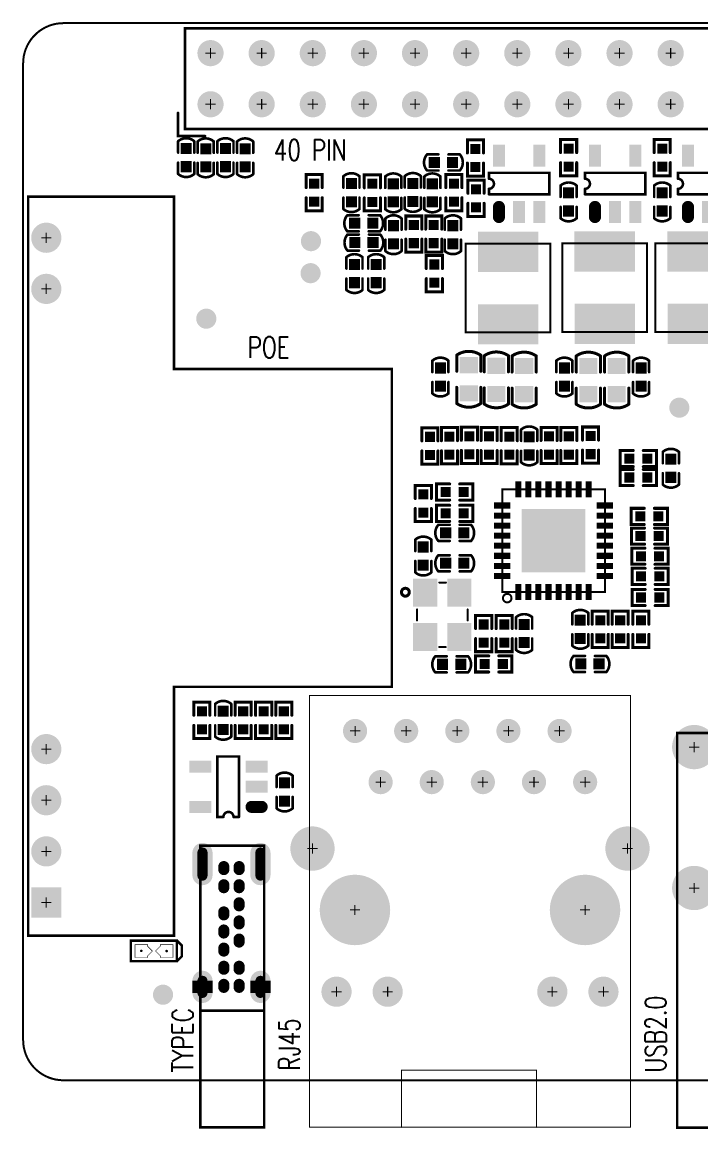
# Model space of a CAD drawing. Extents: x 2.2 to 67.3, y 0.6 to 55.6.
# Drawn here: x 2.2 to 35.9, y 0.6 to 55.6 of the extents above; entities that cross this region are included whole.
import ezdxf

# ---------------------------------------------------------------- set-up
doc = ezdxf.new("R2010")
doc.units = 0
doc.linetypes.add('TRMIDX_0', pattern=[2, 1, 1])
doc.linetypes.add('TRMIDX_1', pattern=[2, 1, 1])
for name, color, linetype in [('BOARD_OUTLINE_00', 254, 'CONTINUOUS'), ('DRIL_NPLTE_THRU_01', 3, 'CONTINUOUS'), ('DRIL_PLTE_THRU_01', 3, 'CONTINUOUS'), ('DRIL_SYMBOL', 254, 'CONTINUOUS'), ('PADS_INNER', 96, 'CONTINUOUS'), ('PADS_TOP', 96, 'CONTINUOUS'), ('PART_TOP_2DLINE_01', 255, 'CONTINUOUS'), ('PART_TOP_2DLINE_126', 255, 'CONTINUOUS'), ('PART_TOP_COPPER_01', 255, 'CONTINUOUS'), ('TEXT_126', 255, 'CONTINUOUS')]:
    doc.layers.add(name, color=color, linetype=linetype)
doc.styles.add('W0$15', font='simplex', dxfattribs={"width": 0.75})

# ---------------------------------------------------------------- blocks, each defined once
blk = doc.blocks.new('SMOOTH_0$1')
at = {"const_width": 0.05}
blk.add_lwpolyline([(-0.025, 0, 1), (0.025, 0, 1)], format="xyb", close=True, dxfattribs=at)
blk = doc.blocks.new('BOARD_32')
at = {"layer": 'BOARD_OUTLINE_00', "const_width": 0.1}
blk.add_lwpolyline([(0, -2, -0.414214), (2, 0), (63.01, 0, -0.414214), (65.01, -2), (65.01, -50.51, -0.414214), (63.01, -52.51), (2, -52.51, -0.414214), (0, -50.51)], format="xyb", close=True, dxfattribs=at)
at = {"layer": 'BOARD_OUTLINE_00'}
for p in [(2, 0), (0, -2)]:
    blk.add_blockref('SMOOTH_0$1', p, dxfattribs=at)
blk = doc.blocks.new('SMOOTH_0$130048')
at = {"const_width": 0.065024}
blk.add_lwpolyline([(-0.032512, 0, 1), (0.032512, 0, 1)], format="xyb", close=True, dxfattribs=at)
blk = doc.blocks.new('PART_BODY_TOP_8')
at = {"layer": 'PART_TOP_2DLINE_126', "const_width": 0.13}
for points in [[(-0.25, 0.4), (-0.813, 0.4, 0.377869), (-0.813, -0.4), (-0.25, -0.4)], [(0.25, -0.4), (0.813, -0.4, 0.377869), (0.813, 0.4), (0.25, 0.4)]]:
    blk.add_lwpolyline(points, format="xyb", dxfattribs=at)
at = {"layer": 'PART_TOP_2DLINE_126'}
for p in [(-0.813, 0.4), (-0.25, 0.4), (0.25, 0.4), (0.813, 0.4), (-0.813, -0.4), (-0.25, -0.4), (0.25, -0.4), (0.813, -0.4)]:
    blk.add_blockref('SMOOTH_0$130048', p, dxfattribs=at)
blk = doc.blocks.new('DRIL_HOLE_0')
blk.add_lwpolyline([(0, 0, 1), (0, 0, 1)], format="xyb", close=True)
blk = doc.blocks.new('PAD_0')
blk.add_lwpolyline([(0, 0, 1), (0, 0, 1)], format="xyb", close=True)
blk = doc.blocks.new('PAD_5')
at = {"const_width": 0.55}
blk.add_lwpolyline([(-0.275, 0), (0.275, 0)], dxfattribs=at)
blk = doc.blocks.new('STK_TOP_24')
at = {"layer": 'DRIL_PLTE_THRU_01'}
blk.add_blockref('DRIL_HOLE_0', (0, 0), dxfattribs=at)
at = {"layer": 'PADS_INNER'}
blk.add_blockref('PAD_0', (0, 0), dxfattribs=at)
at = {"layer": 'PADS_TOP', "rotation": 90}
blk.add_blockref('PAD_5', (0, 0), dxfattribs=at)
blk = doc.blocks.new('SYM_TOP_6')
for name, p in [('STK_TOP_24', (-0.450088, 0)), ('STK_TOP_24', (0.450088, 0)), ('PART_BODY_TOP_8', (0, 0))]:
    blk.add_blockref(name, p)
blk = doc.blocks.new('PART_TOP_4')
blk.add_blockref('SYM_TOP_6', (0, 0))
blk = doc.blocks.new('PART_TOP_5')
blk.add_blockref('SYM_TOP_6', (0, 0))
blk = doc.blocks.new('PART_TOP_6')
blk.add_blockref('SYM_TOP_6', (0, 0))
blk = doc.blocks.new('PART_TOP_8')
blk.add_blockref('SYM_TOP_6', (0, 0))
blk = doc.blocks.new('PART_TOP_14')
blk.add_blockref('SYM_TOP_6', (0, 0))
blk = doc.blocks.new('PART_TOP_15')
blk.add_blockref('SYM_TOP_6', (0, 0))
blk = doc.blocks.new('PART_TOP_19')
blk.add_blockref('SYM_TOP_6', (0, 0))
blk = doc.blocks.new('PART_TOP_22')
blk.add_blockref('SYM_TOP_6', (0, 0))
blk = doc.blocks.new('PART_TOP_23')
blk.add_blockref('SYM_TOP_6', (0, 0))
blk = doc.blocks.new('PART_TOP_24')
blk.add_blockref('SYM_TOP_6', (0, 0))
blk = doc.blocks.new('PART_TOP_26')
blk.add_blockref('SYM_TOP_6', (0, 0))
blk = doc.blocks.new('PART_TOP_27')
blk.add_blockref('SYM_TOP_6', (0, 0))
blk = doc.blocks.new('PART_TOP_29')
blk.add_blockref('SYM_TOP_6', (0, 0))
blk = doc.blocks.new('PART_TOP_30')
blk.add_blockref('SYM_TOP_6', (0, 0))
blk = doc.blocks.new('PART_TOP_35')
blk.add_blockref('SYM_TOP_6', (0, 0))
blk = doc.blocks.new('PART_TOP_36')
blk.add_blockref('SYM_TOP_6', (0, 0))
blk = doc.blocks.new('PART_TOP_37')
blk.add_blockref('SYM_TOP_6', (0, 0))
blk = doc.blocks.new('PART_TOP_52')
blk.add_blockref('SYM_TOP_6', (0, 0))
blk = doc.blocks.new('PART_TOP_66')
blk.add_blockref('SYM_TOP_6', (0, 0))
blk = doc.blocks.new('PART_TOP_67')
blk.add_blockref('SYM_TOP_6', (0, 0))
blk = doc.blocks.new('PART_TOP_70')
blk.add_blockref('SYM_TOP_6', (0, 0))
blk = doc.blocks.new('PART_TOP_71')
blk.add_blockref('SYM_TOP_6', (0, 0))
blk = doc.blocks.new('PART_TOP_79')
blk.add_blockref('SYM_TOP_6', (0, 0))
blk = doc.blocks.new('PART_TOP_80')
blk.add_blockref('SYM_TOP_6', (0, 0))
blk = doc.blocks.new('PART_TOP_81')
blk.add_blockref('SYM_TOP_6', (0, 0))
blk = doc.blocks.new('PART_TOP_82')
blk.add_blockref('SYM_TOP_6', (0, 0))
blk = doc.blocks.new('PART_TOP_90')
blk.add_blockref('SYM_TOP_6', (0, 0))
blk = doc.blocks.new('PART_TOP_102')
blk.add_blockref('SYM_TOP_6', (0, 0))
blk = doc.blocks.new('SMOOTH_0$150114')
at = {"const_width": 0.075057}
blk.add_lwpolyline([(-0.037528, 0, 1), (0.037528, 0, 1)], format="xyb", close=True, dxfattribs=at)
blk = doc.blocks.new('PART_BODY_TOP_5')
at = {"layer": 'PART_TOP_2DLINE_126', "const_width": 0.15}
for points in [[(-0.4, 0.6), (-1.2, 0.6, 0.311944), (-1.2, -0.6), (-0.4, -0.6)], [(0.4, -0.6), (1.2, -0.6, 0.311944), (1.2, 0.6), (0.4, 0.6)]]:
    blk.add_lwpolyline(points, format="xyb", dxfattribs=at)
at = {"layer": 'PART_TOP_2DLINE_126'}
for p in [(-1.2, 0.6), (-0.4, 0.6), (0.4, 0.6), (1.2, 0.6), (-1.2, -0.6), (-0.4, -0.6), (0.4, -0.6), (1.2, -0.6)]:
    blk.add_blockref('SMOOTH_0$150114', p, dxfattribs=at)
blk = doc.blocks.new('PAD_6')
at = {"const_width": 0.8001}
blk.add_lwpolyline([(-0.449948, 0), (0.449948, 0)], dxfattribs=at)
blk = doc.blocks.new('STK_TOP_16')
at = {"layer": 'DRIL_PLTE_THRU_01'}
blk.add_blockref('DRIL_HOLE_0', (0, 0), dxfattribs=at)
at = {"layer": 'PADS_INNER'}
blk.add_blockref('PAD_0', (0, 0), dxfattribs=at)
at = {"layer": 'PADS_TOP', "rotation": 90}
blk.add_blockref('PAD_6', (0, 0), dxfattribs=at)
blk = doc.blocks.new('SYM_TOP_5')
for name, p in [('PART_BODY_TOP_5', (0, 0)), ('STK_TOP_16', (-0.700024, 0)), ('STK_TOP_16', (0.700024, 0))]:
    blk.add_blockref(name, p)
blk = doc.blocks.new('PART_TOP_112')
blk.add_blockref('SYM_TOP_5', (0, 0))
blk = doc.blocks.new('PART_TOP_113')
blk.add_blockref('SYM_TOP_5', (0, 0))
blk = doc.blocks.new('PART_TOP_119')
blk.add_blockref('SYM_TOP_5', (0, 0))
blk = doc.blocks.new('PART_TOP_120')
blk.add_blockref('SYM_TOP_5', (0, 0))
blk = doc.blocks.new('PART_TOP_121')
blk.add_blockref('SYM_TOP_5', (0, 0))
blk = doc.blocks.new('SMOOTH_0$100076')
at = {"const_width": 0.05}
blk.add_lwpolyline([(-0.025, 0, 1), (0.025, 0, 1)], format="xyb", close=True, dxfattribs=at)
blk = doc.blocks.new('PART_BODY_TOP_9')
at = {"layer": 'PART_TOP_2DLINE_01', "const_width": 0.1}
for points in [[(0.279, 1.263), (-0.266, 1.263)], [(-1.6, -0.142), (-1.6, 0.182)], [(1.6, 0.171), (1.6, -0.147)], [(0.279, -1.25), (-0.266, -1.25)]]:
    blk.add_lwpolyline(points, dxfattribs=at)
at = {"layer": 'PART_TOP_2DLINE_01', "const_width": 0.15}
blk.add_lwpolyline([(-1.317, -1.83, 1), (-0.928, -1.83, 1)], format="xyb", close=True, dxfattribs=at)
at = {"layer": 'PART_TOP_2DLINE_01'}
for p in [(-0.266, 1.263), (0.279, 1.263), (-1.6, 0.182), (1.6, 0.171), (-1.6, -0.142), (1.6, -0.147), (-0.266, -1.25), (0.279, -1.25)]:
    blk.add_blockref('SMOOTH_0$100076', p, dxfattribs=at)
blk = doc.blocks.new('PAD_8')
at = {"const_width": 1.199896}
blk.add_lwpolyline([(-0.700024, 0), (0.700024, 0)], dxfattribs=at)
blk = doc.blocks.new('STK_TOP_42')
at = {"layer": 'DRIL_PLTE_THRU_01'}
blk.add_blockref('DRIL_HOLE_0', (0, 0), dxfattribs=at)
at = {"layer": 'PADS_INNER'}
blk.add_blockref('PAD_0', (0, 0), dxfattribs=at)
at = {"layer": 'PADS_TOP'}
blk.add_blockref('PAD_8', (0, 0), dxfattribs=at)
blk = doc.blocks.new('SYM_TOP_9')
for name, p in [('STK_TOP_42', (-1.100074, 0.849884)), ('PART_BODY_TOP_9', (0, 0)), ('STK_TOP_42', (1.100074, 0.849884)), ('STK_TOP_42', (-1.100074, -0.849884)), ('STK_TOP_42', (1.100074, -0.849884))]:
    blk.add_blockref(name, p)
blk = doc.blocks.new('PART_TOP_142')
blk.add_blockref('SYM_TOP_9', (0, 0))
blk = doc.blocks.new('SMOOTH_0$0254')
at = {"const_width": 0.0127}
blk.add_lwpolyline([(-0.00635, 0, 1), (0.00635, 0, 1)], format="xyb", close=True, dxfattribs=at)
blk = doc.blocks.new('SMOOTH_0$127')
at = {"const_width": 0.0635}
blk.add_lwpolyline([(-0.03175, 0, 1), (0.03175, 0, 1)], format="xyb", close=True, dxfattribs=at)
blk = doc.blocks.new('PART_BODY_TOP_12')
at = {"layer": 'PART_TOP_2DLINE_01', "const_width": 0.127}
blk.add_lwpolyline([(-1.145, -0.507), (-1.385, -0.267), (-1.385, 0.263), (-1.145, 0.503)], dxfattribs=at)
blk.add_lwpolyline([(1.148, -0.515), (1.148, 0.501), (-1.138, 0.501), (-1.138, -0.515)], close=True, dxfattribs=at)
at = {"layer": 'PART_TOP_COPPER_01', "linetype": 'TRMIDX_0', "const_width": 0.0254}
blk.add_lwpolyline([(-0.946, 0.318), (-0.312, 0.318), (-0.312, 0.231), (-0.081, 0), (-0.312, -0.231), (-0.312, -0.318), (-0.946, -0.318)], close=True, dxfattribs=at)
at = {"layer": 'PART_TOP_COPPER_01', "linetype": 'TRMIDX_1', "const_width": 0.0254}
blk.add_lwpolyline([(0.946, -0.318), (0.312, -0.318), (0.312, -0.231), (0.081, 0), (0.312, 0.231), (0.312, 0.318), (0.946, 0.318)], close=True, dxfattribs=at)
at = {"layer": 'PART_TOP_2DLINE_01'}
for p in [(-1.145, 0.503), (-1.138, 0.501), (1.148, 0.501), (-1.385, 0.263), (-1.385, -0.267), (-1.145, -0.507), (-1.138, -0.515), (1.148, -0.515)]:
    blk.add_blockref('SMOOTH_0$127', p, dxfattribs=at)
at = {"layer": 'PART_TOP_COPPER_01'}
for p in [(-0.946, 0.318), (-0.312, 0.318), (-0.312, 0.231), (-0.081, 0), (0.081, 0), (0.312, 0.318), (0.312, 0.231), (0.946, 0.318), (-0.946, -0.318), (-0.312, -0.231), (-0.312, -0.318), (0.312, -0.231), (0.312, -0.318), (0.946, -0.318)]:
    blk.add_blockref('SMOOTH_0$0254', p, dxfattribs=at)
blk = doc.blocks.new('PAD_9')
at = {"const_width": 0.0635}
blk.add_lwpolyline([(0, -0.03175, 1), (0, 0.03175, 1)], format="xyb", close=True, dxfattribs=at)
blk = doc.blocks.new('STK_TOP_45')
at = {"layer": 'DRIL_PLTE_THRU_01'}
blk.add_blockref('DRIL_HOLE_0', (0, 0), dxfattribs=at)
at = {"layer": 'PADS_INNER'}
blk.add_blockref('PAD_0', (0, 0), dxfattribs=at)
at = {"layer": 'PADS_TOP'}
blk.add_blockref('PAD_9', (0, 0), dxfattribs=at)
blk = doc.blocks.new('SYM_TOP_12')
for name, p in [('PART_BODY_TOP_12', (0, 0)), ('STK_TOP_45', (-0.62992, 0)), ('STK_TOP_45', (0.62992, -0.007112))]:
    blk.add_blockref(name, p)
blk = doc.blocks.new('PART_TOP_156')
blk.add_blockref('SYM_TOP_12', (0, 0))
blk = doc.blocks.new('PART_BODY_TOP_23')
at = {"layer": 'PART_TOP_2DLINE_01', "const_width": 0.1}
blk.add_lwpolyline([(-2.2, 2.1), (2.2, 2.1), (2.2, -2.1), (-2.2, -2.1)], close=True, dxfattribs=at)
at = {"layer": 'PART_TOP_2DLINE_01'}
for p in [(-2.2, 2.1), (2.2, 2.1), (-2.2, -2.1), (2.2, -2.1)]:
    blk.add_blockref('SMOOTH_0$1', p, dxfattribs=at)
blk = doc.blocks.new('PAD_11')
at = {"const_width": 2}
blk.add_lwpolyline([(-1.5, 0), (1.5, 0)], dxfattribs=at)
blk = doc.blocks.new('STK_TOP_94')
at = {"layer": 'DRIL_NPLTE_THRU_01'}
blk.add_blockref('DRIL_HOLE_0', (0, 0), dxfattribs=at)
at = {"layer": 'PADS_INNER'}
blk.add_blockref('PAD_0', (0, 0), dxfattribs=at)
at = {"layer": 'PADS_TOP', "rotation": 90}
blk.add_blockref('PAD_11', (0, 0), dxfattribs=at)
blk = doc.blocks.new('SYM_TOP_23')
for name, p in [('STK_TOP_94', (-1.8, 0)), ('STK_TOP_94', (1.8, 0.01)), ('PART_BODY_TOP_23', (0, 0))]:
    blk.add_blockref(name, p)
blk = doc.blocks.new('PART_TOP_169')
blk.add_blockref('SYM_TOP_23', (0, 0))
blk = doc.blocks.new('PART_TOP_170')
blk.add_blockref('SYM_TOP_23', (0, 0))
blk = doc.blocks.new('PART_TOP_172')
blk.add_blockref('SYM_TOP_23', (0, 0))
blk = doc.blocks.new('PAD_12')
at = {"const_width": 0.5}
blk.add_lwpolyline([(0, -0.25, 1), (0, 0.25, 1)], format="xyb", close=True, dxfattribs=at)
blk = doc.blocks.new('STK_TOP_123')
at = {"layer": 'DRIL_NPLTE_THRU_01'}
blk.add_blockref('DRIL_HOLE_0', (0, 0), dxfattribs=at)
at = {"layer": 'PADS_INNER'}
blk.add_blockref('PAD_0', (0, 0), dxfattribs=at)
at = {"layer": 'PADS_TOP'}
blk.add_blockref('PAD_12', (0, 0), dxfattribs=at)
blk = doc.blocks.new('SYM_TOP_27')
blk.add_blockref('STK_TOP_123', (0, 0))
blk = doc.blocks.new('PART_TOP_173')
blk.add_blockref('SYM_TOP_27', (0, 0))
blk = doc.blocks.new('PART_TOP_175')
blk.add_blockref('SYM_TOP_27', (0, 0))
blk = doc.blocks.new('PART_BODY_TOP_7')
at = {"layer": 'PART_TOP_2DLINE_126', "const_width": 0.15}
for points in [[(-0.25, 0.4), (-0.9, 0.4), (-0.9, -0.4), (-0.25, -0.4)], [(0.25, 0.4), (0.9, 0.4), (0.9, -0.4), (0.25, -0.4)]]:
    blk.add_lwpolyline(points, dxfattribs=at)
at = {"layer": 'PART_TOP_2DLINE_126'}
for p in [(-0.9, 0.4), (-0.25, 0.4), (0.25, 0.4), (0.9, 0.4), (-0.9, -0.4), (-0.25, -0.4), (0.25, -0.4), (0.9, -0.4)]:
    blk.add_blockref('SMOOTH_0$150114', p, dxfattribs=at)
blk = doc.blocks.new('PAD_17')
at = {"const_width": 0.5001}
blk.add_lwpolyline([(-0.25005, 0), (0.25005, 0)], dxfattribs=at)
blk = doc.blocks.new('STK_TOP_26')
at = {"layer": 'DRIL_PLTE_THRU_01'}
blk.add_blockref('DRIL_HOLE_0', (0, 0), dxfattribs=at)
at = {"layer": 'PADS_INNER'}
blk.add_blockref('PAD_0', (0, 0), dxfattribs=at)
at = {"layer": 'PADS_TOP', "rotation": 90}
blk.add_blockref('PAD_17', (0, 0), dxfattribs=at)
blk = doc.blocks.new('SYM_TOP_4')
for name, p in [('PART_BODY_TOP_7', (0, 0)), ('STK_TOP_26', (-0.450088, 0)), ('STK_TOP_26', (0.450088, 0))]:
    blk.add_blockref(name, p)
blk = doc.blocks.new('PART_TOP_183')
blk.add_blockref('SYM_TOP_4', (0, 0))
blk = doc.blocks.new('PART_TOP_184')
blk.add_blockref('SYM_TOP_4', (0, 0))
blk = doc.blocks.new('PART_TOP_185')
blk.add_blockref('SYM_TOP_4', (0, 0))
blk = doc.blocks.new('PART_TOP_186')
blk.add_blockref('SYM_TOP_4', (0, 0))
blk = doc.blocks.new('PART_TOP_206')
blk.add_blockref('SYM_TOP_4', (0, 0))
blk = doc.blocks.new('PART_TOP_207')
blk.add_blockref('SYM_TOP_4', (0, 0))
blk = doc.blocks.new('PART_TOP_211')
blk.add_blockref('SYM_TOP_4', (0, 0))
blk = doc.blocks.new('PART_TOP_213')
blk.add_blockref('SYM_TOP_4', (0, 0))
blk = doc.blocks.new('PART_TOP_226')
blk.add_blockref('SYM_TOP_4', (0, 0))
blk = doc.blocks.new('PART_TOP_227')
blk.add_blockref('SYM_TOP_4', (0, 0))
blk = doc.blocks.new('PART_TOP_228')
blk.add_blockref('SYM_TOP_4', (0, 0))
blk = doc.blocks.new('PART_TOP_229')
blk.add_blockref('SYM_TOP_4', (0, 0))
blk = doc.blocks.new('PART_TOP_231')
blk.add_blockref('SYM_TOP_4', (0, 0))
blk = doc.blocks.new('PART_TOP_232')
blk.add_blockref('SYM_TOP_4', (0, 0))
blk = doc.blocks.new('PART_TOP_233')
blk.add_blockref('SYM_TOP_4', (0, 0))
blk = doc.blocks.new('PART_TOP_238')
blk.add_blockref('SYM_TOP_4', (0, 0))
blk = doc.blocks.new('PART_TOP_239')
blk.add_blockref('SYM_TOP_4', (0, 0))
blk = doc.blocks.new('PART_TOP_270')
blk.add_blockref('SYM_TOP_4', (0, 0))
blk = doc.blocks.new('PART_TOP_271')
blk.add_blockref('SYM_TOP_4', (0, 0))
blk = doc.blocks.new('PART_TOP_272')
blk.add_blockref('SYM_TOP_4', (0, 0))
blk = doc.blocks.new('PART_TOP_273')
blk.add_blockref('SYM_TOP_4', (0, 0))
blk = doc.blocks.new('PART_TOP_274')
blk.add_blockref('SYM_TOP_4', (0, 0))
blk = doc.blocks.new('PART_TOP_275')
blk.add_blockref('SYM_TOP_4', (0, 0))
blk = doc.blocks.new('PART_TOP_276')
blk.add_blockref('SYM_TOP_4', (0, 0))
blk = doc.blocks.new('PART_TOP_277')
blk.add_blockref('SYM_TOP_4', (0, 0))
blk = doc.blocks.new('PART_TOP_278')
blk.add_blockref('SYM_TOP_4', (0, 0))
blk = doc.blocks.new('PART_TOP_279')
blk.add_blockref('SYM_TOP_4', (0, 0))
blk = doc.blocks.new('PART_TOP_280')
blk.add_blockref('SYM_TOP_4', (0, 0))
blk = doc.blocks.new('PART_TOP_281')
blk.add_blockref('SYM_TOP_4', (0, 0))
blk = doc.blocks.new('PART_TOP_282')
blk.add_blockref('SYM_TOP_4', (0, 0))
blk = doc.blocks.new('PART_TOP_283')
blk.add_blockref('SYM_TOP_4', (0, 0))
blk = doc.blocks.new('PART_TOP_284')
blk.add_blockref('SYM_TOP_4', (0, 0))
blk = doc.blocks.new('PART_TOP_285')
blk.add_blockref('SYM_TOP_4', (0, 0))
blk = doc.blocks.new('PART_TOP_290')
blk.add_blockref('SYM_TOP_4', (0, 0))
blk = doc.blocks.new('PART_TOP_291')
blk.add_blockref('SYM_TOP_4', (0, 0))
blk = doc.blocks.new('PART_TOP_292')
blk.add_blockref('SYM_TOP_4', (0, 0))
blk = doc.blocks.new('PART_TOP_293')
blk.add_blockref('SYM_TOP_4', (0, 0))
blk = doc.blocks.new('PART_BODY_TOP_18')
at = {"layer": 'PART_TOP_2DLINE_01', "const_width": 0.127}
blk.add_lwpolyline([(-1.646, 0.9), (-1.646, -6.35), (10.714, -6.35), (10.714, -17.168), (26.503, -17.168), (26.503, -6.35), (35.057, -6.35), (35.057, 0.9)], close=True, dxfattribs=at)
at = {"layer": 'PART_TOP_2DLINE_01'}
for p in [(-1.646, 0.9), (35.057, 0.9), (-1.646, -6.35), (10.714, -6.35), (26.503, -6.35), (35.057, -6.35), (10.714, -17.168), (26.503, -17.168)]:
    blk.add_blockref('SMOOTH_0$127', p, dxfattribs=at)
blk = doc.blocks.new('DRIL_SYMBOL_1')
at = {"layer": 'DRIL_SYMBOL', "const_width": 0.0508}
for points in [[(-0.254, 0), (0.254, 0)], [(0, -0.254), (0, 0.254)]]:
    blk.add_lwpolyline(points, dxfattribs=at)
blk = doc.blocks.new('DRIL_HOLE_1')
at = {"const_width": 0.5}
blk.add_lwpolyline([(-0.25, 0, 1), (0.25, 0, 1)], format="xyb", close=True, dxfattribs=at)
blk.add_blockref('DRIL_SYMBOL_1', (0, 0))
blk = doc.blocks.new('PAD_18')
at = {"const_width": 0.75}
blk.add_lwpolyline([(0, -0.375, 1), (0, 0.375, 1)], format="xyb", close=True, dxfattribs=at)
blk = doc.blocks.new('PAD_19')
at = {"const_width": 1.5}
blk.add_lwpolyline([(-0.75, 0), (0.75, 0)], dxfattribs=at)
blk = doc.blocks.new('STK_TOP_80')
at = {"layer": 'DRIL_PLTE_THRU_01'}
blk.add_blockref('DRIL_HOLE_1', (0, 0), dxfattribs=at)
at = {"layer": 'PADS_INNER'}
blk.add_blockref('PAD_18', (0, 0), dxfattribs=at)
at = {"layer": 'PADS_TOP'}
blk.add_blockref('PAD_19', (0, 0), dxfattribs=at)
blk = doc.blocks.new('STK_TOP_79')
at = {"layer": 'DRIL_PLTE_THRU_01'}
blk.add_blockref('DRIL_HOLE_1', (0, 0), dxfattribs=at)
at = {"layer": 'PADS_INNER'}
blk.add_blockref('PAD_18', (0, 0), dxfattribs=at)
at = {"layer": 'PADS_TOP'}
blk.add_blockref('PAD_18', (0, 0), dxfattribs=at)
blk = doc.blocks.new('SYM_TOP_18')
for name, p in [('PART_BODY_TOP_18', (0, 0)), ('STK_TOP_80', (0, 0)), ('STK_TOP_79', (2.54, 0)), ('STK_TOP_79', (5.08, 0)), ('STK_TOP_79', (7.62, 0)), ('STK_TOP_79', (30.48, 0)), ('STK_TOP_79', (33.02, 0))]:
    blk.add_blockref(name, p)
blk = doc.blocks.new('PART_TOP_295')
blk.add_blockref('SYM_TOP_18', (0, 0))
blk = doc.blocks.new('PART_BODY_TOP_15')
at = {"layer": 'PART_TOP_2DLINE_01', "const_width": 0.127}
blk.add_lwpolyline([(0.25, -1.5, 1), (-0.25, -1.5), (-0.547, -1.5), (-0.547, 1.5), (0.521, 1.5), (0.521, -1.5)], format="xyb", dxfattribs=at)
blk.add_lwpolyline([(0.25, -1.5), (0.521, -1.5)], dxfattribs=at)
at = {"layer": 'PART_TOP_2DLINE_01'}
for p in [(-0.547, 1.5), (0.521, 1.5), (-0.547, -1.5), (-0.25, -1.5), (0.25, -1.5), (0.25, -1.5), (0.521, -1.5), (0.521, -1.5)]:
    blk.add_blockref('SMOOTH_0$127', p, dxfattribs=at)
blk = doc.blocks.new('PAD_20')
at = {"const_width": 0.3}
blk.add_lwpolyline([(-0.25, -0.15), (0.25, -0.15, 1), (0.25, 0.15), (-0.25, 0.15, 1)], format="xyb", close=True, dxfattribs=at)
blk = doc.blocks.new('STK_TOP_55')
at = {"layer": 'DRIL_PLTE_THRU_01'}
blk.add_blockref('DRIL_HOLE_0', (0, 0), dxfattribs=at)
at = {"layer": 'PADS_INNER'}
blk.add_blockref('PAD_0', (0, 0), dxfattribs=at)
at = {"layer": 'PADS_TOP'}
blk.add_blockref('PAD_20', (0, 0), dxfattribs=at)
blk = doc.blocks.new('PAD_21')
at = {"const_width": 0.6}
blk.add_lwpolyline([(-0.55, 0), (0.55, 0)], dxfattribs=at)
blk = doc.blocks.new('STK_TOP_54')
at = {"layer": 'DRIL_PLTE_THRU_01'}
blk.add_blockref('DRIL_HOLE_0', (0, 0), dxfattribs=at)
at = {"layer": 'PADS_INNER'}
blk.add_blockref('PAD_0', (0, 0), dxfattribs=at)
at = {"layer": 'PADS_TOP'}
blk.add_blockref('PAD_21', (0, 0), dxfattribs=at)
blk = doc.blocks.new('SYM_TOP_15')
for name, p in [('STK_TOP_54', (-1.4, 1)), ('PART_BODY_TOP_15', (0, 0)), ('STK_TOP_54', (1.4, 1)), ('STK_TOP_54', (1.4, 0)), ('STK_TOP_54', (-1.4, -1)), ('STK_TOP_55', (1.4, -1))]:
    blk.add_blockref(name, p)
blk = doc.blocks.new('PART_TOP_296')
blk.add_blockref('SYM_TOP_15', (0, 0))
blk = doc.blocks.new('PART_TOP_297')
blk.add_blockref('SYM_TOP_15', (0, 0))
blk = doc.blocks.new('PART_TOP_298')
blk.add_blockref('SYM_TOP_15', (0, 0))
blk = doc.blocks.new('PART_TOP_300')
blk.add_blockref('SYM_TOP_15', (0, 0))
blk = doc.blocks.new('STK_TOP_82')
at = {"layer": 'DRIL_PLTE_THRU_01'}
blk.add_blockref('DRIL_HOLE_0', (0, 0), dxfattribs=at)
at = {"layer": 'PADS_INNER'}
blk.add_blockref('PAD_0', (0, 0), dxfattribs=at)
at = {"layer": 'PADS_TOP'}
blk.add_blockref('PAD_12', (0, 0), dxfattribs=at)
blk = doc.blocks.new('SYM_TOP_19')
blk.add_blockref('STK_TOP_82', (0, 0))
blk = doc.blocks.new('PART_TOP_303')
blk.add_blockref('SYM_TOP_19', (0, 0))
blk = doc.blocks.new('PART_TOP_306')
blk.add_blockref('SYM_TOP_19', (0, 0))
blk = doc.blocks.new('PART_TOP_309')
blk.add_blockref('SYM_TOP_19', (0, 0))
blk = doc.blocks.new('PART_BODY_TOP_26')
at = {"layer": 'PART_TOP_2DLINE_01', "const_width": 0.127}
blk.add_lwpolyline([(-3.6, 19.6), (3.6, 19.6), (3.6, 0), (-3.6, 0)], close=True, dxfattribs=at)
at = {"layer": 'PART_TOP_2DLINE_01'}
for p in [(-3.6, 19.6), (3.6, 19.6), (-3.6, 0), (3.6, 0)]:
    blk.add_blockref('SMOOTH_0$127', p, dxfattribs=at)
blk = doc.blocks.new('DRIL_SYMBOL_0$9')
at = {"layer": 'DRIL_SYMBOL', "const_width": 0.0508}
for points in [[(-0.254, 0), (0.254, 0)], [(0, -0.254), (0, 0.254)]]:
    blk.add_lwpolyline(points, dxfattribs=at)
blk = doc.blocks.new('DRIL_HOLE_0$9')
at = {"const_width": 0.45}
blk.add_lwpolyline([(-0.225, 0, 1), (0.225, 0, 1)], format="xyb", close=True, dxfattribs=at)
blk.add_blockref('DRIL_SYMBOL_0$9', (0, 0))
blk = doc.blocks.new('PAD_22')
at = {"const_width": 0.6}
blk.add_lwpolyline([(0, -0.3, 1), (0, 0.3, 1)], format="xyb", close=True, dxfattribs=at)
blk = doc.blocks.new('STK_TOP_108')
at = {"layer": 'DRIL_PLTE_THRU_01'}
blk.add_blockref('DRIL_HOLE_0$9', (0, 0), dxfattribs=at)
at = {"layer": 'PADS_INNER'}
blk.add_blockref('PAD_22', (0, 0), dxfattribs=at)
at = {"layer": 'PADS_TOP'}
blk.add_blockref('PAD_22', (0, 0), dxfattribs=at)
blk = doc.blocks.new('DRIL_SYMBOL_1$8')
at = {"layer": 'DRIL_SYMBOL', "const_width": 0.0508}
for points in [[(-0.254, 0), (0.254, 0)], [(0, -0.254), (0, 0.254)]]:
    blk.add_lwpolyline(points, dxfattribs=at)
blk = doc.blocks.new('DRIL_HOLE_1$8')
at = {"const_width": 0.9}
blk.add_lwpolyline([(-0.45, 0, 1), (0.45, 0, 1)], format="xyb", close=True, dxfattribs=at)
blk.add_blockref('DRIL_SYMBOL_1$8', (0, 0))
blk = doc.blocks.new('PAD_23')
at = {"const_width": 1.1}
blk.add_lwpolyline([(0, -0.55, 1), (0, 0.55, 1)], format="xyb", close=True, dxfattribs=at)
blk = doc.blocks.new('STK_TOP_49')
at = {"layer": 'DRIL_PLTE_THRU_01'}
blk.add_blockref('DRIL_HOLE_1$8', (0, 0), dxfattribs=at)
at = {"layer": 'PADS_INNER'}
blk.add_blockref('PAD_23', (0, 0), dxfattribs=at)
at = {"layer": 'PADS_TOP'}
blk.add_blockref('PAD_23', (0, 0), dxfattribs=at)
blk = doc.blocks.new('SYM_TOP_26')
for name, p in [('STK_TOP_49', (-2.75, 18.9)), ('STK_TOP_49', (2.75, 18.9)), ('PART_BODY_TOP_26', (0, 0)), ('STK_TOP_108', (0, 18.4)), ('STK_TOP_108', (0, 16.4)), ('STK_TOP_108', (0, 14.4)), ('STK_TOP_49', (-2.75, 11.9)), ('STK_TOP_108', (0, 12.4)), ('STK_TOP_49', (2.75, 11.9))]:
    blk.add_blockref(name, p)
blk = doc.blocks.new('PART_TOP_312')
blk.add_blockref('SYM_TOP_26', (0, 0))
blk = doc.blocks.new('PART_BODY_TOP_17')
at = {"layer": 'PART_TOP_2DLINE_01', "const_width": 0.1}
blk.add_lwpolyline([(-3.062132, 2.3, 1), (-2.637868, 2.3, 1)], format="xyb", close=True, dxfattribs=at)
blk.add_lwpolyline([(-2.55, 2.55), (2.55, 2.55), (2.55, -2.55), (-2.55, -2.55)], close=True, dxfattribs=at)
at = {"layer": 'PART_TOP_2DLINE_01'}
for p in [(-2.55, 2.55), (2.55, 2.55), (-2.55, -2.55), (2.55, -2.55)]:
    blk.add_blockref('SMOOTH_0$1', p, dxfattribs=at)
blk = doc.blocks.new('PAD_24')
at = {"const_width": 0.3}
blk.add_lwpolyline([(-0.4, 0), (0.4, 0)], dxfattribs=at)
blk = doc.blocks.new('STK_TOP_68')
at = {"layer": 'DRIL_NPLTE_THRU_01'}
blk.add_blockref('DRIL_HOLE_0', (0, 0), dxfattribs=at)
at = {"layer": 'PADS_INNER'}
blk.add_blockref('PAD_0', (0, 0), dxfattribs=at)
at = {"layer": 'PADS_TOP'}
blk.add_blockref('PAD_24', (0, 0), dxfattribs=at)
blk = doc.blocks.new('STK_TOP_69')
at = {"layer": 'DRIL_NPLTE_THRU_01'}
blk.add_blockref('DRIL_HOLE_0', (0, 0), dxfattribs=at)
at = {"layer": 'PADS_INNER'}
blk.add_blockref('PAD_0', (0, 0), dxfattribs=at)
at = {"layer": 'PADS_TOP', "rotation": 90}
blk.add_blockref('PAD_24', (0, 0), dxfattribs=at)
blk = doc.blocks.new('PAD_25')
at = {"const_width": 3.15}
blk.add_lwpolyline([(-1.575, 0), (1.575, 0)], dxfattribs=at)
blk = doc.blocks.new('STK_TOP_70')
at = {"layer": 'DRIL_NPLTE_THRU_01'}
blk.add_blockref('DRIL_HOLE_0', (0, 0), dxfattribs=at)
at = {"layer": 'PADS_INNER'}
blk.add_blockref('PAD_0', (0, 0), dxfattribs=at)
at = {"layer": 'PADS_TOP', "rotation": 90}
blk.add_blockref('PAD_25', (0, 0), dxfattribs=at)
blk = doc.blocks.new('SYM_TOP_17')
for name, p in [('STK_TOP_69', (-1.75, 2.55)), ('STK_TOP_70', (0, 0)), ('STK_TOP_69', (-1.25, 2.55)), ('STK_TOP_69', (-0.75, 2.55)), ('STK_TOP_69', (-0.25, 2.55)), ('STK_TOP_69', (0.25, 2.55)), ('STK_TOP_69', (0.75, 2.55)), ('STK_TOP_69', (1.25, 2.55)), ('STK_TOP_69', (1.75, 2.55)), ('PART_BODY_TOP_17', (0, 0)), ('STK_TOP_68', (-2.55, 1.75)), ('STK_TOP_68', (2.55, 1.75)), ('STK_TOP_68', (-2.55, 1.25)), ('STK_TOP_68', (2.55, 1.25)), ('STK_TOP_68', (-2.55, 0.75)), ('STK_TOP_68', (2.55, 0.75)), ('STK_TOP_68', (-2.55, 0.25)), ('STK_TOP_68', (2.55, 0.25)), ('STK_TOP_68', (-2.55, -0.25)), ('STK_TOP_68', (2.55, -0.25)), ('STK_TOP_68', (-2.55, -0.75)), ('STK_TOP_68', (2.55, -0.75)), ('STK_TOP_68', (-2.55, -1.25)), ('STK_TOP_68', (-2.55, -1.75)), ('STK_TOP_68', (2.55, -1.25)), ('STK_TOP_68', (2.55, -1.75)), ('STK_TOP_69', (-1.75, -2.55)), ('STK_TOP_69', (-1.25, -2.55)), ('STK_TOP_69', (-0.75, -2.55)), ('STK_TOP_69', (-0.25, -2.55)), ('STK_TOP_69', (0.25, -2.55)), ('STK_TOP_69', (0.75, -2.55)), ('STK_TOP_69', (1.25, -2.55)), ('STK_TOP_69', (1.75, -2.55))]:
    blk.add_blockref(name, p)
blk = doc.blocks.new('PART_TOP_317')
blk.add_blockref('SYM_TOP_17', (0, 0))
blk = doc.blocks.new('PART_TOP_320')
blk.add_blockref('SYM_TOP_4', (0, 0))
blk = doc.blocks.new('PART_TOP_321')
blk.add_blockref('SYM_TOP_6', (0, 0))
blk = doc.blocks.new('PART_TOP_323')
blk.add_blockref('SYM_TOP_6', (0, 0))
blk = doc.blocks.new('PART_TOP_324')
blk.add_blockref('SYM_TOP_6', (0, 0))
blk = doc.blocks.new('PART_BODY_TOP_66')
at = {"layer": 'PART_TOP_2DLINE_01', "const_width": 0.127}
blk.add_lwpolyline([(-1.626, 9.946), (1.55, 9.946), (1.55, -4.04), (-1.626, -4.04)], close=True, dxfattribs=at)
blk.add_lwpolyline([(-1.605, 4.149), (1.547, 4.149)], dxfattribs=at)
at = {"layer": 'PART_TOP_2DLINE_01'}
for p in [(-1.626, 9.946), (1.55, 9.946), (-1.605, 4.149), (1.547, 4.149), (-1.626, -4.04), (1.55, -4.04)]:
    blk.add_blockref('SMOOTH_0$127', p, dxfattribs=at)
blk = doc.blocks.new('DRIL_SLOT_0001100015000000900')
at = {"const_width": 0.15}
blk.add_lwpolyline([(0.075, -0.05), (0.075, 0.05, 1), (-0.075, 0.05), (-0.075, -0.05, 1)], format="xyb", close=True, dxfattribs=at)
blk = doc.blocks.new('PAD_30')
at = {"const_width": 0.275}
blk.add_lwpolyline([(-0.075, -0.1375), (0.075, -0.1375, 1), (0.075, 0.1375), (-0.075, 0.1375, 1)], format="xyb", close=True, dxfattribs=at)
blk = doc.blocks.new('STK_TOP_247')
at = {"layer": 'DRIL_PLTE_THRU_01'}
blk.add_blockref('DRIL_SLOT_0001100015000000900', (0, 0), dxfattribs=at)
at = {"layer": 'PADS_INNER', "rotation": 90}
blk.add_blockref('PAD_30', (0, 0), dxfattribs=at)
at = {"layer": 'PADS_TOP', "rotation": 90}
blk.add_blockref('PAD_30', (0, 0), dxfattribs=at)
blk = doc.blocks.new('DRIL_SLOT_0001900043000000900')
at = {"const_width": 0.25}
blk.add_lwpolyline([(0.125, -0.3), (0.125, 0.3, 1), (-0.125, 0.3), (-0.125, -0.3, 1)], format="xyb", close=True, dxfattribs=at)
blk = doc.blocks.new('PAD_31')
at = {"const_width": 0.5}
blk.add_lwpolyline([(-0.3, -0.25), (0.3, -0.25, 1), (0.3, 0.25), (-0.3, 0.25, 1)], format="xyb", close=True, dxfattribs=at)
blk = doc.blocks.new('STK_TOP_248')
at = {"layer": 'DRIL_PLTE_THRU_01'}
blk.add_blockref('DRIL_SLOT_0001900043000000900', (0, 0), dxfattribs=at)
at = {"layer": 'PADS_INNER', "rotation": 90}
blk.add_blockref('PAD_31', (0, 0), dxfattribs=at)
at = {"layer": 'PADS_TOP', "rotation": 90}
blk.add_blockref('PAD_31', (0, 0), dxfattribs=at)
blk = doc.blocks.new('DRIL_SLOT_0001900064000000900')
at = {"const_width": 0.25}
blk.add_lwpolyline([(0.125, -0.575), (0.125, 0.575, 1), (-0.125, 0.575), (-0.125, -0.575, 1)], format="xyb", close=True, dxfattribs=at)
blk = doc.blocks.new('PAD_32')
at = {"const_width": 0.5}
blk.add_lwpolyline([(-0.55, -0.25), (0.55, -0.25, 1), (0.55, 0.25), (-0.55, 0.25, 1)], format="xyb", close=True, dxfattribs=at)
blk = doc.blocks.new('STK_TOP_249')
at = {"layer": 'DRIL_PLTE_THRU_01'}
blk.add_blockref('DRIL_SLOT_0001900064000000900', (0, 0), dxfattribs=at)
at = {"layer": 'PADS_INNER', "rotation": 90}
blk.add_blockref('PAD_32', (0, 0), dxfattribs=at)
at = {"layer": 'PADS_TOP', "rotation": 90}
blk.add_blockref('PAD_32', (0, 0), dxfattribs=at)
blk = doc.blocks.new('SYM_TOP_40')
for name, p in [('PART_BODY_TOP_66', (0, 0)), ('STK_TOP_248', (-1.44, 2.97)), ('STK_TOP_248', (1.44, 2.97)), ('STK_TOP_247', (-0.38, 2.92)), ('STK_TOP_247', (0.38, 2.92)), ('STK_TOP_247', (-0.38, 2.02)), ('STK_TOP_247', (0.38, 2.02)), ('STK_TOP_247', (0.38, 1.12)), ('STK_TOP_247', (-0.38, 0.67)), ('STK_TOP_247', (0.38, 0.22)), ('STK_TOP_247', (-0.38, -0.23)), ('STK_TOP_247', (0.38, -0.68)), ('STK_TOP_247', (-0.38, -1.13)), ('STK_TOP_249', (-1.44, -3.13)), ('STK_TOP_247', (-0.38, -2.03)), ('STK_TOP_247', (0.38, -2.03)), ('STK_TOP_249', (1.44, -3.13)), ('STK_TOP_247', (-0.38, -2.93)), ('STK_TOP_247', (0.38, -2.93))]:
    blk.add_blockref(name, p)
blk = doc.blocks.new('PART_TOP_331')
blk.add_blockref('SYM_TOP_40', (0, 0))
blk = doc.blocks.new('PART_BODY_TOP_10')
at = {"layer": 'PART_TOP_2DLINE_01', "const_width": 0.127}
blk.add_lwpolyline([(-1.27, 2.5), (2.175, 2.5), (25.4, 2.5), (25.4, -2.5), (2.175, -2.5), (-1.27, -2.5), (-25.4, -2.5), (-25.4, 2.5)], close=True, dxfattribs=at)
blk.add_lwpolyline([(-25.748, -1.697), (-25.748, -2.849), (-24.401, -2.849)], dxfattribs=at)
at = {"layer": 'PART_TOP_2DLINE_01'}
for p in [(-1.27, 2.5), (2.175, 2.5), (-25.748, -1.697), (-25.748, -2.849), (-24.401, -2.849)]:
    blk.add_blockref('SMOOTH_0$127', p, dxfattribs=at)
blk = doc.blocks.new('DRIL_SYMBOL_1$0200613333')
at = {"layer": 'DRIL_SYMBOL', "const_width": 0.0508}
for points in [[(-0.254, 0), (0.254, 0)], [(0, -0.254), (0, 0.254)]]:
    blk.add_lwpolyline(points, dxfattribs=at)
blk = doc.blocks.new('DRIL_HOLE_1$0200613333')
at = {"const_width": 0.51}
blk.add_lwpolyline([(-0.255, 0, 1), (0.255, 0, 1)], format="xyb", close=True, dxfattribs=at)
blk.add_blockref('DRIL_SYMBOL_1$0200613333', (0, 0))
blk = doc.blocks.new('PAD_33')
at = {"const_width": 0.65}
blk.add_lwpolyline([(0, -0.325, 1), (0, 0.325, 1)], format="xyb", close=True, dxfattribs=at)
blk = doc.blocks.new('STK_TOP_43')
at = {"layer": 'DRIL_PLTE_THRU_01'}
blk.add_blockref('DRIL_HOLE_1$0200613333', (0, 0), dxfattribs=at)
at = {"layer": 'PADS_INNER'}
blk.add_blockref('PAD_33', (0, 0), dxfattribs=at)
at = {"layer": 'PADS_TOP'}
blk.add_blockref('PAD_33', (0, 0), dxfattribs=at)
blk = doc.blocks.new('SYM_TOP_10')
for name, p in [('PART_BODY_TOP_10', (0, 0)), ('STK_TOP_43', (-24.13, 1.27)), ('STK_TOP_43', (-21.59, 1.27)), ('STK_TOP_43', (-19.05, 1.27)), ('STK_TOP_43', (-16.51, 1.27)), ('STK_TOP_43', (-13.97, 1.27)), ('STK_TOP_43', (-11.43, 1.27)), ('STK_TOP_43', (-8.89, 1.27)), ('STK_TOP_43', (-6.35, 1.27)), ('STK_TOP_43', (-3.81, 1.27)), ('STK_TOP_43', (-1.27, 1.27)), ('STK_TOP_43', (1.27, 1.27)), ('STK_TOP_43', (3.81, 1.27)), ('STK_TOP_43', (6.35, 1.27)), ('STK_TOP_43', (8.89, 1.27)), ('STK_TOP_43', (11.43, 1.27)), ('STK_TOP_43', (13.97, 1.27)), ('STK_TOP_43', (16.51, 1.27)), ('STK_TOP_43', (19.05, 1.27)), ('STK_TOP_43', (21.59, 1.27)), ('STK_TOP_43', (24.13, 1.27)), ('STK_TOP_43', (-24.13, -1.27)), ('STK_TOP_43', (-21.59, -1.27)), ('STK_TOP_43', (-19.05, -1.27)), ('STK_TOP_43', (-16.51, -1.27)), ('STK_TOP_43', (-13.97, -1.27)), ('STK_TOP_43', (-11.43, -1.27)), ('STK_TOP_43', (-8.89, -1.27)), ('STK_TOP_43', (-6.35, -1.27)), ('STK_TOP_43', (-3.81, -1.27)), ('STK_TOP_43', (-1.27, -1.27)), ('STK_TOP_43', (1.27, -1.27)), ('STK_TOP_43', (3.81, -1.27)), ('STK_TOP_43', (6.35, -1.27)), ('STK_TOP_43', (8.89, -1.27)), ('STK_TOP_43', (11.43, -1.27)), ('STK_TOP_43', (13.97, -1.27)), ('STK_TOP_43', (16.51, -1.27)), ('STK_TOP_43', (19.05, -1.27)), ('STK_TOP_43', (21.59, -1.27)), ('STK_TOP_43', (24.13, -1.27))]:
    blk.add_blockref(name, p)
blk = doc.blocks.new('PART_TOP_332')
blk.add_blockref('SYM_TOP_10', (0, 0))
blk = doc.blocks.new('SMOOTH_0$05')
at = {"const_width": 0.025}
blk.add_lwpolyline([(-0.0125, 0, 1), (0.0125, 0, 1)], format="xyb", close=True, dxfattribs=at)
blk = doc.blocks.new('PART_BODY_TOP_13')
at = {"layer": 'PART_TOP_2DLINE_01', "const_width": 0.05}
blk.add_lwpolyline([(-7.975, 21.455), (7.975, 21.455), (7.975, 0.005), (-7.975, 0.005)], close=True, dxfattribs=at)
blk.add_lwpolyline([(-3.4, 0), (-3.4, 2.85), (3.3, 2.85), (3.3, 0)], dxfattribs=at)
at = {"layer": 'PART_TOP_2DLINE_01'}
for p in [(-7.975, 21.455), (7.975, 21.455), (-3.4, 2.85), (3.3, 2.85), (-7.975, 0.005), (-3.4, 0), (3.3, 0), (7.975, 0.005)]:
    blk.add_blockref('SMOOTH_0$05', p, dxfattribs=at)
blk = doc.blocks.new('DRIL_SYMBOL_3$5')
at = {"layer": 'DRIL_SYMBOL', "const_width": 0.0508}
for points in [[(-0.254, 0), (0.254, 0)], [(0, -0.254), (0, 0.254)]]:
    blk.add_lwpolyline(points, dxfattribs=at)
blk = doc.blocks.new('DRIL_HOLE_3$5')
at = {"const_width": 1.75}
blk.add_lwpolyline([(-0.875, 0, 1), (0.875, 0, 1)], format="xyb", close=True, dxfattribs=at)
blk.add_blockref('DRIL_SYMBOL_3$5', (0, 0))
blk = doc.blocks.new('PAD_34')
at = {"const_width": 1.75}
blk.add_lwpolyline([(0, -0.875, 1), (0, 0.875, 1)], format="xyb", close=True, dxfattribs=at)
blk = doc.blocks.new('STK_TOP_47')
at = {"layer": 'DRIL_NPLTE_THRU_01'}
blk.add_blockref('DRIL_HOLE_3$5', (0, 0), dxfattribs=at)
at = {"layer": 'PADS_INNER'}
blk.add_blockref('PAD_34', (0, 0), dxfattribs=at)
at = {"layer": 'PADS_TOP'}
blk.add_blockref('PAD_34', (0, 0), dxfattribs=at)
blk = doc.blocks.new('DRIL_SYMBOL_1$2')
at = {"layer": 'DRIL_SYMBOL', "const_width": 0.0508}
for points in [[(-0.254, 0), (0.254, 0)], [(0, -0.254), (0, 0.254)]]:
    blk.add_lwpolyline(points, dxfattribs=at)
blk = doc.blocks.new('DRIL_HOLE_1$2')
at = {"const_width": 0.6}
blk.add_lwpolyline([(-0.3, 0, 1), (0.3, 0, 1)], format="xyb", close=True, dxfattribs=at)
blk.add_blockref('DRIL_SYMBOL_1$2', (0, 0))
blk = doc.blocks.new('STK_TOP_48')
at = {"layer": 'DRIL_PLTE_THRU_01'}
blk.add_blockref('DRIL_HOLE_1$2', (0, 0), dxfattribs=at)
at = {"layer": 'PADS_INNER'}
blk.add_blockref('PAD_18', (0, 0), dxfattribs=at)
at = {"layer": 'PADS_TOP'}
blk.add_blockref('PAD_18', (0, 0), dxfattribs=at)
blk = doc.blocks.new('STK_TOP_46')
at = {"layer": 'DRIL_PLTE_THRU_01'}
blk.add_blockref('DRIL_HOLE_1', (0, 0), dxfattribs=at)
at = {"layer": 'PADS_INNER'}
blk.add_blockref('PAD_22', (0, 0), dxfattribs=at)
at = {"layer": 'PADS_TOP'}
blk.add_blockref('PAD_22', (0, 0), dxfattribs=at)
blk = doc.blocks.new('SYM_TOP_13')
for name, p in [('PART_BODY_TOP_13', (0, 0)), ('STK_TOP_46', (-5.71, 19.69)), ('STK_TOP_46', (-3.17, 19.69)), ('STK_TOP_46', (-0.63, 19.69)), ('STK_TOP_46', (1.91, 19.69)), ('STK_TOP_46', (4.45, 19.69)), ('STK_TOP_46', (-4.44, 17.15)), ('STK_TOP_46', (-1.9, 17.15)), ('STK_TOP_46', (0.64, 17.15)), ('STK_TOP_46', (3.18, 17.15)), ('STK_TOP_46', (5.72, 17.15)), ('STK_TOP_49', (-7.825, 13.85)), ('STK_TOP_49', (7.825, 13.85)), ('STK_TOP_47', (-5.715, 10.8)), ('STK_TOP_47', (5.715, 10.8)), ('STK_TOP_48', (-6.63, 6.74)), ('STK_TOP_48', (-4.09, 6.74)), ('STK_TOP_48', (4.09, 6.74)), ('STK_TOP_48', (6.63, 6.74))]:
    blk.add_blockref(name, p)
blk = doc.blocks.new('PART_TOP_334')
blk.add_blockref('SYM_TOP_13', (0, 0))

msp = doc.modelspace()

# ---------------------------------------------------------------- block references
for name, p in [('BOARD_32', (2.25, 55.53)), ('PART_TOP_332', (35.69, 52.77)), ('PART_TOP_80', (23.13, 48.61)), ('PART_TOP_309', (16.55, 44.7)), ('PART_TOP_303', (16.53, 43.11)), ('PART_TOP_175', (11.35, 40.85)), ('PART_TOP_306', (34.85, 36.43)), ('PART_TOP_273', (32.81, 33.9)), ('PART_TOP_185', (23.69, 31.18)), ('PART_TOP_184', (33.4, 28.05)), ('PART_TOP_183', (33.4, 27)), ('PART_TOP_270', (25.63, 23.7)), ('PART_TOP_334', (24.45, 0.68)), ('PART_TOP_312', (38.34, 0.67)), ('PART_TOP_296', (12.45, 17.6)), ('PART_TOP_173', (9.2, 7.27))]:
    msp.add_blockref(name, p)
for name, p, rotation in [('PART_TOP_52', (10.35, 48.85), 270), ('PART_TOP_66', (11.32, 48.84), 270), ('PART_TOP_30', (12.3, 48.85), 270), ('PART_TOP_29', (13.28, 48.84), 270), ('PART_TOP_229', (24.72, 48.83), 270), ('PART_TOP_300', (26.89, 47.55), 270), ('PART_TOP_213', (29.35, 48.85), 270), ('PART_TOP_298', (31.66, 47.55), 270), ('PART_TOP_211', (34, 48.85), 270), ('PART_TOP_297', (36.28, 47.55), 270), ('PART_TOP_227', (16.71, 47.11), 270), ('PART_TOP_37', (18.56, 47.11), 270), ('PART_TOP_320', (19.6, 47.1), 90), ('PART_TOP_102', (20.64, 47.1), 90), ('PART_TOP_67', (21.61, 47.12), 90), ('PART_TOP_79', (22.58, 47.1), 90), ('PART_TOP_228', (23.65, 47.11), 90), ('PART_TOP_226', (24.75, 46.83), 270), ('PART_TOP_324', (29.35, 46.65), 270), ('PART_TOP_321', (34, 46.65), 270), ('PART_TOP_295', (3.4, 11.85), 90), ('PART_TOP_15', (19.17, 45.59), 180), ('PART_TOP_4', (20.65, 45.02), 270), ('PART_TOP_283', (21.66, 45.05), 270), ('PART_TOP_238', (22.65, 45.05), 270), ('PART_TOP_323', (23.6, 45.02), 270), ('PART_TOP_8', (19.18, 44.63), 180), ('PART_TOP_172', (26.34, 42.37), 270), ('PART_TOP_170', (31.14, 42.39), 270), ('PART_TOP_169', (35.76, 42.39), 270), ('PART_TOP_5', (18.71, 43.09), 270), ('PART_TOP_6', (19.79, 43.09), 270), ('PART_TOP_272', (22.68, 43.09), 90), ('PART_TOP_121', (24.39, 37.84), 90), ('PART_TOP_119', (25.76, 37.81), 90), ('PART_TOP_120', (27.14, 37.8), 90), ('PART_TOP_113', (30.33, 37.8), 90), ('PART_TOP_112', (31.74, 37.8), 90), ('PART_TOP_27', (22.98, 37.95), 270), ('PART_TOP_71', (29.14, 37.95), 270), ('PART_TOP_70', (32.95, 37.95), 270), ('PART_TOP_280', (22.46, 34.53), 90), ('PART_TOP_291', (23.43, 34.54), 270), ('PART_TOP_279', (24.42, 34.56), 90), ('PART_TOP_206', (25.4, 34.55), 270), ('PART_TOP_207', (26.4, 34.54), 270), ('PART_TOP_36', (27.39, 34.53), 90), ('PART_TOP_271', (28.38, 34.55), 90), ('PART_TOP_290', (29.36, 34.55), 270), ('PART_TOP_274', (30.44, 34.57), 90), ('PART_TOP_82', (34.43, 33.42), 90), ('PART_TOP_281', (32.81, 32.96), 180), ('PART_TOP_278', (22.13, 31.67), 90), ('PART_TOP_277', (23.69, 32.24), 180), ('PART_TOP_317', (28.6, 29.82), 90), ('PART_TOP_284', (33.36, 31.03), 180), ('PART_TOP_24', (23.69, 30.21), 180), ('PART_TOP_285', (33.37, 30.05), 180), ('PART_TOP_26', (22.13, 29.06), 90), ('PART_TOP_14', (23.69, 28.7), 180), ('PART_TOP_282', (33.39, 29.05), 180), ('PART_TOP_142', (23.07, 26.14), 270), ('PART_TOP_81', (29.93, 25.42), 270), ('PART_TOP_292', (30.92, 25.42), 90), ('PART_TOP_276', (31.91, 25.42), 270), ('PART_TOP_275', (32.94, 25.42), 270), ('PART_TOP_186', (25.13, 25.21), 90), ('PART_TOP_293', (26.15, 25.21), 270), ('PART_TOP_22', (27.14, 25.21), 270), ('PART_TOP_23', (23.54, 23.68), 180), ('PART_TOP_35', (30.41, 23.7), 180), ('PART_TOP_231', (11.13, 20.9), 270), ('PART_TOP_90', (12.19, 20.9), 90), ('PART_TOP_233', (13.18, 20.9), 90), ('PART_TOP_232', (14.2, 20.9), 270), ('PART_TOP_239', (15.2, 20.9), 270), ('PART_TOP_19', (15.24, 17.34), 270), ('PART_TOP_331', (12.6, 10.63), 180), ('PART_TOP_156', (8.75, 9.44), 180)]:
    msp.add_blockref(name, p, dxfattribs=dict(rotation=rotation))

# ---------------------------------------------------------------- texts
at = {"layer": 'TEXT_126', "style": 'W0$15', "width": 0.75}
for s, p in [('40 PIN', (14.7, 48.7)), ('POE', (13.4, 38.9))]:
    msp.add_text(s, height=1.05, dxfattribs=at).set_placement(p)
for s, p in [('USB2.0', (34.2, 3.4)), ('TYPEC', (10.7, 3.4)), ('RJ45', (16, 3.5))]:
    msp.add_text(s, height=1.05, rotation=90, dxfattribs=at).set_placement(p)

doc.saveas('drawing.dxf')
